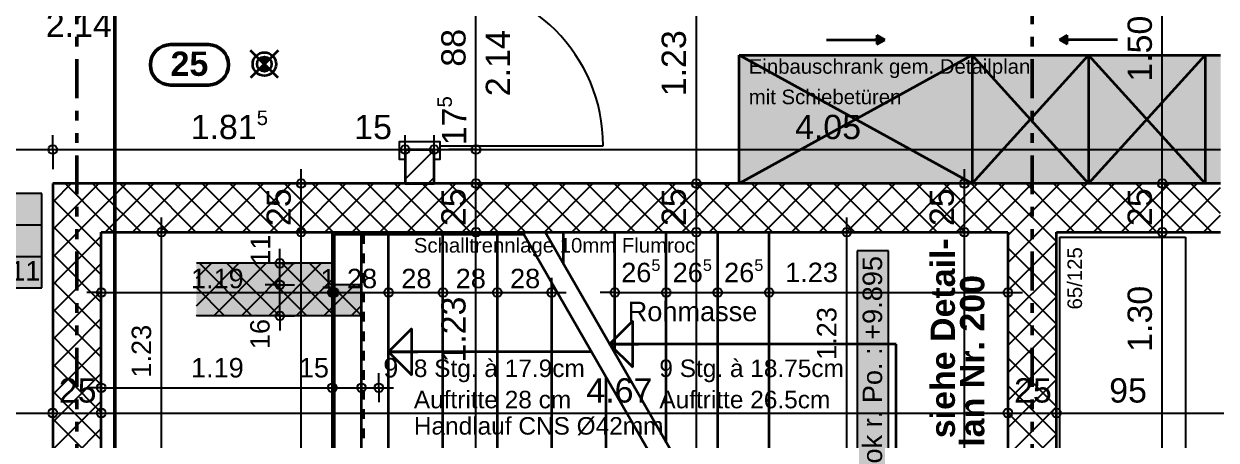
# Model space of a CAD drawing. Header units: centimetres. Extents: x 0.3 to 84.3, y 0.3 to 59.7.
# Drawn here: x 41.48 to 53.76, y 35.5 to 39.78 of the extents above; entities that cross this region are included whole.
import ezdxf

# ---------------------------------------------------------------- set-up
doc = ezdxf.new("R2010")
doc.units = ezdxf.units.CM
for name, pattern in [('AUSGEZOGEN', [0]), ('LINIE_17', [0.05, 0, -0.05]), ('LINIE_23', [0.79, 0.4, -0.13, 0, -0.13, 0, -0.13]), ('PUNKT', [6.35, 0, -6.35]), ('RAND', [44.45, 12.7, -6.35, 12.7, -6.35, 0, -6.35]), ('STRICHPUNKT', [25.4, 12.7, -6.35, 0, -6.35]), ('VERDECKT', [9.525, 6.35, -3.175])]:
    doc.linetypes.add(name, pattern=pattern)
for name, color, linetype, lineweight in [('Bauachsen grob', 7, 'RAND', 25), ('Bodenplatte', 7, 'AUSGEZOGEN', 35), ('Daemmung', 7, 'AUSGEZOGEN', 35), ('Detailmasse', 7, 'AUSGEZOGEN', 25), ('Einbaumoebel', 7, 'AUSGEZOGEN', 25), ('Lauflinie', 7, 'AUSGEZOGEN', 25), ('Schnittbegrenzung', 7, 'AUSGEZOGEN', 25), ('Stufen', 7, 'AUSGEZOGEN', 50), ('Text Koten', 7, 'AUSGEZOGEN', 50), ('Text Werkplan Ausfuehrung', 7, 'AUSGEZOGEN', 50), ('Tuerzarge', 7, 'AUSGEZOGEN', 25), ('Vermassung Bodenplatte', 180, 'VERDECKT', 50), ('Wand Beton bewehrt', 7, 'AUSGEZOGEN', 35), ('Wand Mauerwerk tragend', 7, 'AUSGEZOGEN', 35), ('Werkplan- Ausfuehrungsmasse', 7, 'AUSGEZOGEN', 25)]:
    doc.layers.add(name, color=color, linetype=linetype, lineweight=lineweight)
doc.layers.add('Elektro Apparate', color=7, linetype='AUSGEZOGEN', lineweight=35, true_color=0x656565)
doc.layers.add('Moebel', color=7, linetype='AUSGEZOGEN', lineweight=25, true_color=0xababab)
doc.styles.add('ARIAL', font='ARIAL.TTF')

msp = doc.modelspace()

# ---------------------------------------------------------------- hatches: boundary and pattern name
at = {"layer": 'Bodenplatte', "linetype": 'AUSGEZOGEN', "lineweight": 25, "true_color": 0xe0ffe0}
msp.add_hatch(color=254, dxfattribs=at).paths.add_polyline_path([(43.26, 37.314), (43.26, 36.774), (44.96, 36.774), (44.96, 37.094), (44.66, 37.094), (44.66, 37.314)])
at = {"layer": 'Daemmung', "linetype": 'PUNKT', "lineweight": 35}
msp.add_hatch(color=254, dxfattribs=at).paths.add_polyline_path([(46.631, 37.614), (46.62, 37.634), (44.66, 37.634), (44.66, 35.174), (45.24, 35.174), (45.24, 35.194), (44.68, 35.194), (44.68, 37.614)])
at = {"layer": 'Daemmung', "linetype": 'AUSGEZOGEN', "lineweight": 35}
msp.add_hatch(color=254, dxfattribs=at).paths.add_polyline_path([(45.24, 37.634), (45.24, 37.614), (46.631, 37.614), (46.62, 37.634)])
at = {"layer": 'Einbaumoebel', "linetype": 'AUSGEZOGEN', "lineweight": 35}
for points in [[(50.27, 39.568), (50.35, 39.614), (50.27, 39.66)], [(52.23, 39.66), (52.15, 39.614), (52.23, 39.568)]]:
    msp.add_hatch(color=7, dxfattribs=at).paths.add_polyline_path(points)
at = {"layer": 'Elektro Apparate', "linetype": 'AUSGEZOGEN', "lineweight": 35}
h = msp.add_hatch(color=40, dxfattribs=at)
h.paths.add_polyline_path([(43.907, 39.311), (43.96, 39.364), (44.013, 39.311), (44.007, 39.305), (43.977, 39.291), (43.943, 39.291), (43.913, 39.305)], flags=16)
h.paths.add_polyline_path([(44.013, 39.417), (43.96, 39.364), (43.907, 39.417), (43.913, 39.423), (43.943, 39.437), (43.977, 39.437), (44.007, 39.423)], flags=16)
at = {"layer": 'Text Koten', "linetype": 'AUSGEZOGEN', "lineweight": 25, "true_color": 0xf1f1f1}
for points in [[(39.462, 38.034), (39.462, 37.061), (41.668, 37.061), (41.668, 38.034)], [(50.39, 35.214), (50.39, 37.441), (50.066, 37.441), (50.066, 35.214)]]:
    msp.add_hatch(color=7, dxfattribs=at).paths.add_polyline_path(points)
at = {"layer": 'Text Werkplan Ausfuehrung', "linetype": 'AUSGEZOGEN', "lineweight": 25, "true_color": 0xffffe0}
msp.add_hatch(color=7, dxfattribs=at).paths.add_polyline_path([(48.85, 39.454), (48.85, 38.134), (53.81, 38.134), (53.81, 39.454)])

# ---------------------------------------------------------------- linework, layer by layer
at = {"layer": 'Bauachsen grob', "color": 32, "linetype": 'LINIE_23', "lineweight": 50, "true_color": 0xc36e14}
for p, q in [((42.03, 1.394), (42.03, 57.974)), ((51.87, 1.394), (51.87, 57.974))]:
    msp.add_line(p, q, dxfattribs=at)
at = {"layer": 'Bodenplatte', "color": 92, "linetype": 'VERDECKT', "lineweight": 35, "true_color": 0x00c600}
for p, q in [((44.66, 37.634), (44.66, 35.174)), ((44.96, 35.174), (44.96, 37.634))]:
    msp.add_line(p, q, dxfattribs=at)
at = {"layer": 'Bodenplatte', "color": 7, "linetype": 'AUSGEZOGEN', "lineweight": 25}
for p, q in [((44.66, 37.314), (43.26, 37.314)), ((43.26, 37.16), (43.414, 37.314)), ((43.26, 36.877), (43.697, 37.314)), ((43.832, 36.774), (43.292, 37.314)), ((43.44, 36.774), (43.98, 37.314)), ((44.115, 36.774), (43.575, 37.314)), ((43.723, 36.774), (44.263, 37.314)), ((44.398, 36.774), (43.858, 37.314)), ((44.005, 36.774), (44.545, 37.314)), ((44.681, 36.774), (44.141, 37.314)), ((44.96, 36.778), (44.424, 37.314)), ((44.66, 37.094), (44.66, 37.314)), ((44.288, 36.774), (44.66, 37.146)), ((44.571, 36.774), (44.891, 37.094)), ((44.96, 37.094), (44.66, 37.094)), ((44.96, 37.061), (44.927, 37.094)), ((44.96, 36.774), (44.96, 37.094)), ((43.55, 36.774), (43.26, 37.064)), ((44.854, 36.774), (44.96, 36.88)), ((43.267, 36.774), (43.26, 36.781)), ((44.96, 36.774), (43.26, 36.774))]:
    msp.add_line(p, q, dxfattribs=at)
at = {"layer": 'Daemmung', "color": 240, "linetype": 'VERDECKT', "lineweight": 35}
for p, q in [((44.68, 37.614), (44.68, 35.194)), ((44.68, 37.614), (45.24, 37.614)), ((45.24, 37.614), (45.24, 37.634)), ((45.24, 37.614), (46.631, 37.614))]:
    msp.add_line(p, q, dxfattribs=at)
at = {"layer": 'Daemmung', "color": 240, "linetype": 'LINIE_17', "lineweight": 35}
msp.add_line((44.98, 37.614), (44.98, 35.194), dxfattribs=at)
at = {"layer": 'Detailmasse', "color": 240, "linetype": 'AUSGEZOGEN', "lineweight": 25}
for p, q in [((49.96, 37.634), (49.96, 37.784)), ((49.96, 37.634), (49.81, 37.634)), ((49.96, 37.634), (50.11, 37.634)), ((49.96, 35.174), (49.96, 37.634)), ((42.28, 37.014), (42.28, 37.164)), ((44.66, 37.014), (44.66, 37.164)), ((44.68, 37.014), (44.68, 37.164)), ((45.24, 37.014), (45.24, 37.164)), ((45.8, 37.014), (45.8, 37.164)), ((46.36, 37.014), (46.36, 37.164)), ((46.92, 37.014), (46.92, 37.164)), ((47.57, 37.014), (47.57, 37.164)), ((48.1, 37.014), (48.1, 37.164)), ((48.63, 37.014), (48.63, 37.164)), ((49.16, 37.014), (49.16, 37.164)), ((51.62, 37.014), (51.62, 37.164)), ((42.28, 37.014), (42.13, 37.014)), ((42.28, 37.014), (42.28, 36.864)), ((44.66, 37.014), (44.66, 36.864)), ((44.66, 37.014), (44.68, 37.014)), ((44.68, 37.014), (44.68, 36.864)), ((44.68, 37.014), (45.24, 37.014)), ((45.24, 37.014), (45.24, 36.864)), ((45.24, 37.014), (45.8, 37.014)), ((45.8, 37.014), (45.8, 36.864)), ((45.8, 37.014), (46.36, 37.014)), ((46.36, 37.014), (46.36, 36.864)), ((46.36, 37.014), (46.92, 37.014)), ((46.92, 37.014), (46.92, 36.864)), ((46.92, 37.014), (47.07, 37.014)), ((47.57, 37.014), (47.42, 37.014)), ((47.57, 37.014), (47.57, 36.864)), ((48.1, 37.014), (48.1, 36.864)), ((48.1, 37.014), (48.63, 37.014)), ((48.63, 37.014), (48.63, 36.864)), ((48.63, 37.014), (49.16, 37.014)), ((49.16, 37.014), (49.16, 36.864)), ((49.16, 37.014), (51.62, 37.014)), ((51.62, 37.014), (51.62, 36.864)), ((51.62, 37.014), (51.77, 37.014))]:
    msp.add_line(p, q, dxfattribs=at)
for points in [[(42.28, 37.014), (43.072, 37.014), (43.072, 37.014), (44.66, 37.014)], [(47.57, 37.014), (47.583, 37.014), (47.583, 37.014), (48.1, 37.014)]]:
    msp.add_lwpolyline(points, dxfattribs=at)
for centre in [(49.96, 37.634), (42.28, 37.014), (44.66, 37.014), (44.68, 37.014), (45.24, 37.014), (45.8, 37.014), (46.36, 37.014), (46.92, 37.014), (47.57, 37.014), (48.1, 37.014), (48.63, 37.014), (49.16, 37.014), (51.62, 37.014)]:
    msp.add_circle(centre, 0.045, dxfattribs=at)
at = {"layer": 'Einbaumoebel', "color": 7, "linetype": 'AUSGEZOGEN', "lineweight": 35}
for p, q in [((49.75, 39.614), (50.35, 39.614)), ((50.27, 39.614), (50.25, 39.614)), ((50.35, 39.614), (50.27, 39.66)), ((50.27, 39.66), (50.27, 39.568)), ((50.27, 39.568), (50.35, 39.614)), ((50.35, 39.614), (50.35, 39.614)), ((50.35, 39.614), (50.35, 39.614)), ((50.35, 39.614), (50.35, 39.614)), ((52.23, 39.66), (52.15, 39.614)), ((52.75, 39.614), (52.15, 39.614)), ((52.15, 39.614), (52.15, 39.614)), ((52.15, 39.614), (52.15, 39.614)), ((52.15, 39.614), (52.15, 39.614)), ((52.15, 39.614), (52.23, 39.568)), ((52.23, 39.568), (52.23, 39.66)), ((52.23, 39.614), (52.25, 39.614)), ((48.85, 38.134), (48.85, 39.454)), ((48.85, 39.454), (53.81, 39.454)), ((51.25, 38.134), (48.85, 39.454)), ((51.25, 39.454), (48.85, 38.134)), ((51.25, 39.454), (51.25, 38.134)), ((51.25, 39.454), (52.45, 38.134)), ((51.25, 38.134), (52.45, 39.454)), ((52.45, 39.454), (52.45, 38.134)), ((52.45, 39.454), (53.65, 38.134)), ((52.45, 38.134), (53.65, 39.454)), ((53.65, 39.454), (53.65, 38.134))]:
    msp.add_line(p, q, dxfattribs=at)
at = {"layer": 'Elektro Apparate', "color": 40, "linetype": 'AUSGEZOGEN', "lineweight": 35}
for p, q in [((44.101, 39.505), (43.819, 39.223)), ((44.101, 39.223), (43.819, 39.505))]:
    msp.add_line(p, q, dxfattribs=at)
for radius in [0.12, 0.075]:
    msp.add_circle((43.96, 39.364), radius, dxfattribs=at)
at = {"layer": 'Lauflinie', "color": 7, "linetype": 'AUSGEZOGEN', "lineweight": 35}
for p, q in [((48.04, 35.174), (46.62, 37.634)), ((48.271, 35.174), (46.851, 37.634)), ((47.755, 36.724), (47.515, 36.484)), ((47.755, 36.244), (47.755, 36.724)), ((45.48, 36.644), (45.24, 36.404)), ((45.48, 36.164), (45.48, 36.644)), ((50.47, 36.484), (47.515, 36.484)), ((47.515, 36.484), (47.815, 36.484)), ((47.515, 36.484), (47.515, 36.484)), ((47.515, 36.484), (47.515, 36.484)), ((47.515, 36.484), (47.515, 36.484)), ((47.515, 36.484), (47.755, 36.244)), ((50.47, 31.994), (50.47, 36.484)), ((47.33, 36.404), (45.24, 36.404)), ((45.24, 36.404), (45.54, 36.404)), ((45.24, 36.404), (45.24, 36.404)), ((45.24, 36.404), (45.24, 36.404)), ((45.24, 36.404), (45.24, 36.404)), ((45.24, 36.404), (45.48, 36.164))]:
    msp.add_line(p, q, dxfattribs=at)
at = {"layer": 'Moebel', "color": 253, "linetype": 'AUSGEZOGEN', "lineweight": 25, "true_color": 0xababab}
for p, q in [((52.15, 37.584), (53.45, 37.584)), ((52.15, 37.584), (52.15, 35.084)), ((53.45, 37.584), (53.45, 35.084))]:
    msp.add_line(p, q, dxfattribs=at)
at = {"layer": 'Schnittbegrenzung', "color": 14, "linetype": 'STRICHPUNKT', "lineweight": 50, "true_color": 0xb20000}
msp.add_line((42.42, 46.214), (42.42, 22.214), dxfattribs=at)
at = {"layer": 'Stufen', "color": 7, "linetype": 'AUSGEZOGEN', "lineweight": 35}
for p, q in [((45.24, 35.194), (45.24, 37.614)), ((45.8, 35.194), (45.8, 37.614)), ((46.36, 35.194), (46.36, 37.614)), ((47.04, 37.306), (47.04, 37.634)), ((47.57, 36.388), (47.57, 37.634)), ((48.1, 35.47), (48.1, 37.634)), ((48.63, 35.334), (48.63, 37.634)), ((49.16, 35.334), (49.16, 37.634)), ((46.92, 35.194), (46.92, 37.114)), ((47.48, 35.194), (47.48, 36.144))]:
    msp.add_line(p, q, dxfattribs=at)
at = {"layer": 'Text Koten', "color": 7, "linetype": 'AUSGEZOGEN', "lineweight": 25}
for p, q in [((41.668, 38.034), (39.462, 38.034)), ((41.668, 37.061), (41.668, 38.034)), ((39.462, 37.71), (41.668, 37.71)), ((39.462, 37.385), (41.668, 37.385)), ((50.066, 37.441), (50.066, 35.214)), ((50.39, 37.441), (50.066, 37.441)), ((50.39, 35.214), (50.39, 37.441)), ((39.462, 37.061), (41.668, 37.061))]:
    msp.add_line(p, q, dxfattribs=at)
at = {"layer": 'Text Werkplan Ausfuehrung', "color": 240, "linetype": 'AUSGEZOGEN', "lineweight": 50}
for p, q in [((43.383, 39.564), (42.994, 39.564)), ((43.383, 39.147), (42.994, 39.147))]:
    msp.add_line(p, q, dxfattribs=at)
for centre, start, end in [((42.994, 39.356), 90, 270), ((43.383, 39.356), 270, 90)]:
    msp.add_arc(centre, 0.208, start, end, dxfattribs=at)
at = {"layer": 'Tuerzarge', "color": 7, "linetype": 'AUSGEZOGEN', "lineweight": 25}
msp.add_line((45.77, 38.524), (47.45, 38.524), dxfattribs=at)
msp.add_lwpolyline([(45.56, 38.484), (45.71, 38.484), (45.71, 38.384), (45.77, 38.384), (45.77, 38.564), (45.35, 38.564), (45.35, 38.384), (45.41, 38.384), (45.41, 38.484), (45.56, 38.484)], dxfattribs=at)
msp.add_arc((45.77, 38.524), 1.68, 0, 90, dxfattribs=at)
at = {"layer": 'Vermassung Bodenplatte', "color": 92, "linetype": 'AUSGEZOGEN', "lineweight": 25, "true_color": 0x00c600}
for p, q in [((42.9, 37.634), (42.9, 37.784)), ((42.9, 37.634), (42.75, 37.634)), ((42.9, 37.634), (43.05, 37.634)), ((42.9, 37.634), (42.9, 37.634)), ((42.9, 35.174), (42.9, 37.634)), ((44.12, 37.314), (44.12, 37.464)), ((44.12, 37.314), (43.97, 37.314)), ((44.12, 37.314), (44.27, 37.314)), ((44.12, 37.314), (44.12, 37.314)), ((44.12, 37.094), (44.12, 37.314)), ((44.12, 37.094), (43.97, 37.094)), ((44.12, 37.094), (44.27, 37.094)), ((44.12, 37.094), (44.12, 37.094)), ((44.12, 36.774), (44.12, 37.094)), ((44.12, 36.774), (43.97, 36.774)), ((44.12, 36.774), (44.27, 36.774)), ((44.12, 36.774), (44.12, 36.774)), ((44.12, 36.774), (44.12, 36.624)), ((42.28, 36.034), (42.28, 36.184)), ((44.66, 36.034), (44.66, 36.184)), ((44.96, 36.034), (44.96, 36.184)), ((45.14, 36.034), (45.14, 36.184)), ((42.28, 36.034), (42.13, 36.034)), ((42.28, 36.034), (42.28, 35.884)), ((42.28, 36.034), (42.28, 36.034)), ((44.66, 36.034), (44.66, 35.884)), ((44.66, 36.034), (44.66, 36.034)), ((44.66, 36.034), (44.96, 36.034)), ((44.96, 36.034), (44.96, 35.884)), ((44.96, 36.034), (44.96, 36.034)), ((44.96, 36.034), (45.14, 36.034)), ((45.14, 36.034), (45.14, 35.884)), ((45.14, 36.034), (45.14, 36.034)), ((45.14, 36.034), (45.29, 36.034))]:
    msp.add_line(p, q, dxfattribs=at)
msp.add_lwpolyline([(42.28, 36.034), (42.997, 36.034), (42.997, 36.034), (44.66, 36.034)], dxfattribs=at)
for centre in [(42.9, 37.634), (44.12, 37.314), (44.12, 37.094), (44.12, 36.774), (42.28, 36.034), (44.66, 36.034), (44.96, 36.034), (45.14, 36.034)]:
    msp.add_circle(centre, 0.045, dxfattribs=at)
at = {"layer": 'Wand Beton bewehrt', "color": 7, "linetype": 'AUSGEZOGEN', "lineweight": 35}
for p, q in [((41.78, 38.134), (41.78, 36.894)), ((42.28, 38.134), (41.78, 38.134)), ((45.41, 38.134), (42.28, 38.134)), ((45.71, 38.134), (45.41, 38.134)), ((51.62, 38.134), (45.71, 38.134)), ((52.12, 38.134), (51.62, 38.134)), ((53.81, 38.134), (52.12, 38.134)), ((42.28, 37.634), (46.62, 37.634)), ((42.28, 33.754), (42.28, 37.634)), ((46.62, 37.634), (46.851, 37.634)), ((46.851, 37.634), (51.62, 37.634)), ((51.62, 37.634), (51.62, 31.534)), ((52.12, 37.634), (53.81, 37.634)), ((52.12, 35.034), (52.12, 37.634)), ((41.78, 36.894), (41.78, 33.754))]:
    msp.add_line(p, q, dxfattribs=at)
at = {"layer": 'Wand Beton bewehrt', "color": 7, "linetype": 'AUSGEZOGEN', "lineweight": 25}
for p, q in [((41.907, 38.134), (42.28, 37.761)), ((42.19, 38.134), (42.28, 38.044)), ((42.28, 37.877), (42.537, 38.134)), ((42.32, 37.634), (42.82, 38.134)), ((42.972, 37.634), (42.472, 38.134)), ((42.603, 37.634), (43.103, 38.134)), ((43.255, 37.634), (42.755, 38.134)), ((42.885, 37.634), (43.385, 38.134)), ((43.538, 37.634), (43.038, 38.134)), ((43.168, 37.634), (43.668, 38.134)), ((43.821, 37.634), (43.321, 38.134)), ((43.451, 37.634), (43.951, 38.134)), ((44.104, 37.634), (43.604, 38.134)), ((43.734, 37.634), (44.234, 38.134)), ((44.387, 37.634), (43.887, 38.134)), ((44.017, 37.634), (44.517, 38.134)), ((44.669, 37.634), (44.169, 38.134)), ((44.3, 37.634), (44.8, 38.134)), ((44.952, 37.634), (44.452, 38.134)), ((44.583, 37.634), (45.083, 38.134)), ((45.235, 37.634), (44.735, 38.134)), ((44.865, 37.634), (45.365, 38.134)), ((45.518, 37.634), (45.018, 38.134)), ((45.148, 37.634), (45.648, 38.134)), ((45.801, 37.634), (45.301, 38.134)), ((45.431, 37.634), (45.931, 38.134)), ((46.084, 37.634), (45.584, 38.134)), ((45.714, 37.634), (46.214, 38.134)), ((46.367, 37.634), (45.867, 38.134)), ((45.997, 37.634), (46.497, 38.134)), ((46.649, 37.634), (46.149, 38.134)), ((46.28, 37.634), (46.78, 38.134)), ((46.932, 37.634), (46.432, 38.134)), ((46.562, 37.634), (47.062, 38.134)), ((47.215, 37.634), (46.715, 38.134)), ((46.845, 37.634), (47.345, 38.134)), ((47.498, 37.634), (46.998, 38.134)), ((47.128, 37.634), (47.628, 38.134)), ((47.781, 37.634), (47.281, 38.134)), ((47.411, 37.634), (47.911, 38.134)), ((48.064, 37.634), (47.564, 38.134)), ((47.694, 37.634), (48.194, 38.134)), ((48.346, 37.634), (47.846, 38.134)), ((47.977, 37.634), (48.477, 38.134)), ((48.629, 37.634), (48.129, 38.134)), ((48.259, 37.634), (48.759, 38.134)), ((48.912, 37.634), (48.412, 38.134)), ((48.542, 37.634), (49.042, 38.134)), ((49.195, 37.634), (48.695, 38.134)), ((48.825, 37.634), (49.325, 38.134)), ((49.478, 37.634), (48.978, 38.134)), ((49.108, 37.634), (49.608, 38.134)), ((49.761, 37.634), (49.261, 38.134)), ((49.391, 37.634), (49.891, 38.134)), ((50.044, 37.634), (49.544, 38.134)), ((49.674, 37.634), (50.174, 38.134)), ((50.326, 37.634), (49.826, 38.134)), ((49.957, 37.634), (50.457, 38.134)), ((50.609, 37.634), (50.109, 38.134)), ((50.239, 37.634), (50.739, 38.134)), ((50.892, 37.634), (50.392, 38.134)), ((50.522, 37.634), (51.022, 38.134)), ((51.175, 37.634), (50.675, 38.134)), ((50.805, 37.634), (51.305, 38.134)), ((51.458, 37.634), (50.958, 38.134)), ((51.088, 37.634), (51.588, 38.134)), ((51.62, 37.755), (51.241, 38.134)), ((51.62, 38.037), (51.523, 38.134)), ((51.62, 37.883), (51.871, 38.134)), ((51.62, 37.6), (52.12, 38.1)), ((51.806, 38.134), (52.12, 37.82)), ((52.089, 38.134), (52.12, 38.103)), ((52.12, 38.1), (52.154, 38.134)), ((52.12, 37.818), (52.436, 38.134)), ((52.589, 37.634), (52.12, 38.103)), ((52.219, 37.634), (52.719, 38.134)), ((52.872, 37.634), (52.372, 38.134)), ((52.502, 37.634), (53.002, 38.134)), ((53.155, 37.634), (52.655, 38.134)), ((52.785, 37.634), (53.285, 38.134)), ((53.438, 37.634), (52.938, 38.134)), ((53.068, 37.634), (53.568, 38.134)), ((53.72, 37.634), (53.22, 38.134)), ((53.351, 37.634), (53.81, 38.093)), ((53.81, 37.827), (53.503, 38.134)), ((42.69, 37.634), (42.28, 38.044)), ((51.62, 38.037), (52.12, 37.537)), ((51.371, 37.634), (51.62, 37.883)), ((42.407, 37.634), (42.28, 37.761)), ((51.62, 37.318), (52.12, 37.818)), ((51.62, 37.755), (52.12, 37.255)), ((52.306, 37.634), (52.12, 37.82)), ((53.633, 37.634), (53.81, 37.81)), ((51.62, 37.035), (52.12, 37.535)), ((51.62, 37.472), (52.12, 36.972)), ((51.62, 36.752), (52.12, 37.252)), ((51.62, 37.189), (52.12, 36.689)), ((51.62, 36.469), (52.12, 36.969)), ((51.62, 36.906), (52.12, 36.406)), ((51.62, 36.186), (52.12, 36.686)), ((51.62, 36.623), (52.12, 36.123)), ((51.62, 35.903), (52.12, 36.403)), ((51.62, 36.34), (52.12, 35.84)), ((51.62, 35.62), (52.12, 36.12)), ((51.62, 36.058), (52.12, 35.558)), ((51.62, 35.338), (52.12, 35.838)), ((51.62, 35.775), (52.12, 35.275)), ((51.62, 35.055), (52.12, 35.555))]:
    msp.add_line(p, q, dxfattribs=at)
for points in [[(41.78, 37.66), (41.815, 37.695), (41.815, 37.695), (42.254, 38.134)], [(41.78, 37.943), (41.794, 37.957), (41.794, 37.957), (41.971, 38.134)], [(41.78, 37.978), (41.793, 37.965), (41.793, 37.965), (42.28, 37.478)], [(41.78, 37.377), (41.835, 37.432), (41.835, 37.432), (42.28, 37.877)], [(41.78, 37.695), (41.818, 37.657), (41.818, 37.657), (42.28, 37.195)], [(41.78, 37.094), (41.856, 37.17), (41.856, 37.17), (42.28, 37.594)], [(41.78, 37.412), (41.842, 37.35), (41.842, 37.35), (42.28, 36.912)], [(41.78, 36.811), (41.877, 36.908), (41.877, 36.908), (42.28, 37.311)], [(41.78, 37.129), (41.866, 37.043), (41.866, 37.043), (42.28, 36.629)], [(41.78, 36.529), (41.897, 36.646), (41.897, 36.646), (42.28, 37.029)], [(41.78, 36.847), (41.89, 36.736), (41.89, 36.736), (42.28, 36.347)], [(41.78, 36.246), (41.918, 36.384), (41.918, 36.384), (42.28, 36.746)], [(41.78, 36.564), (41.914, 36.429), (41.914, 36.429), (42.28, 36.064)], [(41.78, 35.963), (41.939, 36.122), (41.939, 36.122), (42.28, 36.463)], [(41.78, 36.281), (41.939, 36.122), (41.939, 36.122), (42.28, 35.781)], [(41.78, 35.68), (41.959, 35.859), (41.959, 35.859), (42.28, 36.18)], [(41.78, 35.998), (41.963, 35.815), (41.963, 35.815), (42.28, 35.498)], [(41.78, 35.397), (41.98, 35.597), (41.98, 35.597), (42.28, 35.897)], [(41.78, 35.715), (41.987, 35.508), (41.987, 35.508), (42.28, 35.215)], [(41.78, 35.114), (42.001, 35.335), (42.001, 35.335), (42.28, 35.614)]]:
    msp.add_lwpolyline(points, dxfattribs=at)
at = {"layer": 'Wand Mauerwerk tragend', "color": 7, "linetype": 'AUSGEZOGEN', "lineweight": 35}
for p, q in [((45.41, 38.484), (45.71, 38.484)), ((45.41, 38.484), (45.41, 38.134)), ((45.71, 38.134), (45.71, 38.484)), ((45.41, 38.134), (45.71, 38.134))]:
    msp.add_line(p, q, dxfattribs=at)
at = {"layer": 'Wand Mauerwerk tragend', "color": 7, "linetype": 'AUSGEZOGEN', "lineweight": 25}
msp.add_line((45.41, 38.461), (45.433, 38.484), dxfattribs=at)
for points in [[(45.41, 38.179), (45.673, 38.441), (45.673, 38.441), (45.71, 38.479)], [(45.648, 38.134), (45.703, 38.189), (45.703, 38.189), (45.71, 38.196)]]:
    msp.add_lwpolyline(points, dxfattribs=at)
at = {"layer": 'Werkplan- Ausfuehrungsmasse', "color": 7, "linetype": 'AUSGEZOGEN', "lineweight": 25}
for p, q in [((53.21, 38.134), (53.21, 41.134)), ((48.41, 38.134), (48.41, 40.594)), ((46.14, 38.484), (46.14, 40.244)), ((41.78, 38.484), (41.78, 38.634)), ((45.41, 38.484), (45.41, 38.634)), ((45.71, 38.484), (45.71, 38.634)), ((39.32, 38.484), (41.78, 38.484)), ((41.78, 38.484), (41.78, 38.334)), ((41.78, 38.484), (41.78, 38.284)), ((41.78, 38.484), (45.41, 38.484)), ((45.41, 38.484), (45.41, 38.334)), ((45.41, 38.484), (45.41, 38.484)), ((45.41, 38.484), (45.71, 38.484)), ((45.71, 38.484), (45.71, 38.334)), ((45.71, 38.484), (45.71, 38.484)), ((45.71, 38.484), (53.81, 38.484)), ((46.14, 38.484), (45.99, 38.484)), ((46.14, 38.484), (46.29, 38.484)), ((46.14, 38.134), (46.14, 38.484)), ((44.34, 38.134), (44.34, 38.284)), ((51.171, 38.134), (51.171, 38.284)), ((44.34, 38.134), (44.19, 38.134)), ((44.34, 38.134), (44.49, 38.134)), ((44.34, 38.134), (44.34, 38.134)), ((44.34, 37.634), (44.34, 38.134)), ((46.14, 38.134), (45.99, 38.134)), ((46.14, 38.134), (46.29, 38.134)), ((46.14, 38.134), (46.14, 38.134)), ((46.14, 37.634), (46.14, 38.134)), ((48.41, 38.134), (48.26, 38.134)), ((48.41, 38.134), (48.56, 38.134)), ((48.41, 38.134), (48.41, 38.134)), ((48.41, 37.634), (48.41, 38.134)), ((51.171, 38.134), (51.021, 38.134)), ((51.171, 38.134), (51.321, 38.134)), ((51.171, 38.134), (51.171, 38.134)), ((51.171, 37.634), (51.171, 38.134)), ((53.21, 38.134), (53.06, 38.134)), ((53.21, 38.134), (53.36, 38.134)), ((53.21, 38.134), (53.21, 38.134)), ((53.21, 37.634), (53.21, 38.134)), ((44.34, 37.634), (44.19, 37.634)), ((44.34, 37.634), (44.49, 37.634)), ((44.34, 37.634), (44.34, 37.634)), ((44.34, 35.174), (44.34, 37.634)), ((46.14, 37.634), (45.99, 37.634)), ((46.14, 37.634), (46.29, 37.634)), ((46.14, 37.634), (46.14, 37.634)), ((46.14, 35.174), (46.14, 37.634)), ((48.41, 37.634), (48.26, 37.634)), ((48.41, 37.634), (48.56, 37.634)), ((48.41, 37.634), (48.41, 37.634)), ((48.41, 35.174), (48.41, 37.634)), ((51.171, 37.634), (51.021, 37.634)), ((51.171, 37.634), (51.321, 37.634)), ((51.171, 37.634), (51.171, 37.634)), ((51.171, 31.534), (51.171, 37.634)), ((53.21, 37.634), (53.06, 37.634)), ((53.21, 37.634), (53.36, 37.634)), ((53.21, 37.634), (53.21, 37.634)), ((53.21, 35.034), (53.21, 37.634)), ((41.78, 35.774), (41.78, 35.924)), ((42.28, 35.774), (42.28, 35.924)), ((51.62, 35.774), (51.62, 35.924)), ((52.12, 35.774), (52.12, 35.924)), ((39.32, 35.774), (41.78, 35.774)), ((41.78, 35.774), (41.78, 35.624)), ((41.78, 35.774), (41.78, 35.774)), ((41.78, 35.774), (42.28, 35.774)), ((42.28, 35.774), (42.28, 35.624)), ((42.28, 35.774), (42.28, 35.774)), ((42.28, 35.774), (51.62, 35.774)), ((51.62, 35.774), (51.62, 35.624)), ((51.62, 35.774), (51.62, 35.774)), ((51.62, 35.774), (52.12, 35.774)), ((52.12, 35.774), (52.12, 35.624)), ((52.12, 35.774), (52.12, 35.774)), ((52.12, 35.774), (54.02, 35.774))]:
    msp.add_line(p, q, dxfattribs=at)
msp.add_lwpolyline([(46.14, 38.484), (46.077, 38.484), (46.077, 38.484), (46.077, 38.484), (46.077, 38.484), (46.077, 38.484), (46.077, 38.484), (46.066, 38.484), (46.066, 38.484), (46.063, 38.484), (46.063, 38.484), (46.063, 38.484), (46.063, 38.484), (45.861, 38.484)], dxfattribs=at)
for centre in [(41.78, 38.484), (45.41, 38.484), (45.71, 38.484), (46.14, 38.484), (44.34, 38.134), (46.14, 38.134), (48.41, 38.134), (51.171, 38.134), (53.21, 38.134), (44.34, 37.634), (46.14, 37.634), (48.41, 37.634), (51.171, 37.634), (53.21, 37.634), (41.78, 35.774), (42.28, 35.774), (51.62, 35.774), (52.12, 35.774)]:
    msp.add_circle(centre, 0.045, dxfattribs=at)

# ---------------------------------------------------------------- texts
at = {"layer": 'Daemmung', "color": 240, "linetype": 'AUSGEZOGEN', "lineweight": 25, "insert": (45.5, 37.379), "char_height": 0.15, "width": 0.075, "attachment_point": 7, "style": 'ARIAL'}
msp.add_mtext('Schalltrennlage\\~10mm\\~Flumroc', dxfattribs=at)
at = {"layer": 'Detailmasse', "color": 240, "linetype": 'AUSGEZOGEN', "lineweight": 35, "attachment_point": 7, "style": 'ARIAL'}
for s, insert, char_height, width in [('5', (47.947, 37.234), 0.12, 0.06), ('5', (48.477, 37.234), 0.12, 0.06), ('5', (49.007, 37.234), 0.12, 0.06), ('1.19', (43.204, 37.055), 0.2, 0.1), ('1', (44.538, 37.054), 0.2, 0.1), ('28', (44.811, 37.055), 0.2, 0.1), ('28', (45.371, 37.055), 0.2, 0.1), ('28', (45.931, 37.055), 0.2, 0.1), ('28', (46.491, 37.055), 0.2, 0.1), ('26', (47.636, 37.117), 0.2, 0.1), ('26', (48.166, 37.117), 0.2, 0.1), ('26', (48.696, 37.117), 0.2, 0.1), ('1.23', (49.325, 37.118), 0.2, 0.1), ('Rohmasse', (47.703, 36.716), 0.2, 0.1)]:
    msp.add_mtext(s, dxfattribs=dict(at, insert=insert, char_height=char_height, width=width))
at = {"layer": 'Detailmasse', "color": 240, "linetype": 'AUSGEZOGEN', "lineweight": 35, "insert": (49.856, 36.32), "char_height": 0.2, "width": 0.1, "attachment_point": 7, "rotation": 90, "style": 'ARIAL'}
msp.add_mtext('1.23', dxfattribs=at)
at = {"layer": 'Moebel', "color": 253, "linetype": 'AUSGEZOGEN', "lineweight": 25, "true_color": 0xababab, "insert": (52.385, 36.839), "char_height": 0.15, "width": 0.075, "attachment_point": 7, "rotation": 90, "style": 'ARIAL'}
msp.add_mtext('65/125', dxfattribs=at)
at = {"layer": 'Text Koten', "color": 7, "linetype": 'AUSGEZOGEN', "lineweight": 35, "insert": (39.502, 37.134), "char_height": 0.2, "width": 0.1, "attachment_point": 7, "style": 'ARIAL'}
msp.add_mtext('uk\\~r.\\~De.\\~:\\~+11.11', dxfattribs=at)
at = {"layer": 'Text Koten', "color": 7, "linetype": 'AUSGEZOGEN', "lineweight": 35, "insert": (50.326, 35.254), "char_height": 0.2, "width": 0.1, "attachment_point": 7, "rotation": 90, "style": 'ARIAL'}
msp.add_mtext('ok\\~r.\\~Po.\\~:\\~+9.895', dxfattribs=at)
at = {"layer": 'Text Werkplan Ausfuehrung', "color": 240, "linetype": 'AUSGEZOGEN', "lineweight": 50, "insert": (42.994, 39.239), "char_height": 0.25, "width": 0.125, "attachment_point": 7, "style": 'ARIAL'}
msp.add_mtext('\\fArial|i0|b1|c0|p0;25', dxfattribs=at)
at = {"layer": 'Text Werkplan Ausfuehrung', "color": 7, "linetype": 'AUSGEZOGEN', "lineweight": 25, "char_height": 0.15, "width": 0.075, "attachment_point": 7, "style": 'ARIAL'}
for s, insert in [('Einbauschrank\\~gem.\\~Detailplan', (48.95, 39.219)), ('mit\\~Schiebetüren', (48.95, 38.949))]:
    msp.add_mtext(s, dxfattribs=dict(at, insert=insert))
at = {"layer": 'Text Werkplan Ausfuehrung', "color": 7, "linetype": 'AUSGEZOGEN', "lineweight": 50, "char_height": 0.25, "width": 0.125, "attachment_point": 7, "rotation": 90, "style": 'ARIAL'}
for s, insert in [('\\fArial|i0|b1|c0|p0;>\\~siehe\\~Detail-', (51.077, 35.214)), ('\\fArial|i0|b1|c0|p0;plan\\~Nr.\\~200', (51.452, 35.214))]:
    msp.add_mtext(s, dxfattribs=dict(at, insert=insert))
at = {"layer": 'Text Werkplan Ausfuehrung', "color": 7, "linetype": 'AUSGEZOGEN', "lineweight": 35, "char_height": 0.18, "width": 0.09, "attachment_point": 7, "style": 'ARIAL'}
for s, insert in [('8\\~Stg.\\~à\\~17.9cm', (45.5, 36.09)), ('9\\~Stg.\\~à\\~18.75cm', (48.029, 36.09)), ('Auftritte\\~28\\~cm', (45.5, 35.82)), ('Auftritte\\~26.5cm', (48.029, 35.82)), ('Handlauf\\~CNS\\~Ø42mm', (45.5, 35.545))]:
    msp.add_mtext(s, dxfattribs=dict(at, insert=insert))
at = {"layer": 'Vermassung Bodenplatte', "color": 92, "linetype": 'AUSGEZOGEN', "lineweight": 35, "true_color": 0x00c600, "char_height": 0.2, "width": 0.1, "attachment_point": 7, "rotation": 90, "style": 'ARIAL'}
for s, insert in [('11', (44.02, 37.299)), ('16', (44.017, 36.431)), ('1.23', (42.796, 36.138))]:
    msp.add_mtext(s, dxfattribs=dict(at, insert=insert))
at = {"layer": 'Vermassung Bodenplatte', "color": 92, "linetype": 'AUSGEZOGEN', "lineweight": 35, "true_color": 0x00c600, "char_height": 0.2, "width": 0.1, "attachment_point": 7, "style": 'ARIAL'}
for s, insert in [('1.19', (43.204, 36.137)), ('15', (44.315, 36.137)), ('9', (45.185, 36.137))]:
    msp.add_mtext(s, dxfattribs=dict(at, insert=insert))
at = {"layer": 'Werkplan- Ausfuehrungsmasse', "color": 7, "linetype": 'AUSGEZOGEN', "lineweight": 50, "attachment_point": 7, "style": 'ARIAL'}
for s, insert, char_height, width in [('2.14', (41.709, 39.643), 0.25, 0.125), ('1.81', (43.201, 38.588), 0.25, 0.125), ('5', (43.881, 38.734), 0.15, 0.075), ('15', (44.886, 38.588), 0.25, 0.125), ('4.05', (49.427, 38.588), 0.25, 0.125), ('25', (41.843, 35.878), 0.25, 0.125), ('4.67', (47.277, 35.878), 0.25, 0.125), ('25', (51.683, 35.878), 0.25, 0.125), ('95', (52.663, 35.878), 0.25, 0.125)]:
    msp.add_mtext(s, dxfattribs=dict(at, insert=insert, char_height=char_height, width=width))
at = {"layer": 'Werkplan- Ausfuehrungsmasse', "color": 7, "linetype": 'AUSGEZOGEN', "lineweight": 50, "attachment_point": 7, "rotation": 90, "style": 'ARIAL'}
for s, insert, char_height, width in [('1.50', (53.106, 39.182), 0.25, 0.125), ('88', (46.036, 39.337), 0.25, 0.125), ('2.14', (46.491, 39.033), 0.25, 0.125), ('1.23', (48.306, 39.032), 0.25, 0.125), ('5', (45.894, 38.917), 0.15, 0.075), ('17', (46.04, 38.529), 0.25, 0.125), ('25', (44.236, 37.697), 0.25, 0.125), ('25', (46.036, 37.697), 0.25, 0.125), ('25', (48.306, 37.697), 0.25, 0.125), ('25', (51.066, 37.697), 0.25, 0.125), ('25', (53.106, 37.697), 0.25, 0.125), ('1.30', (53.106, 36.403), 0.25, 0.125), ('1.23', (46.036, 36.292), 0.25, 0.125)]:
    msp.add_mtext(s, dxfattribs=dict(at, insert=insert, char_height=char_height, width=width))

doc.saveas('drawing.dxf')
